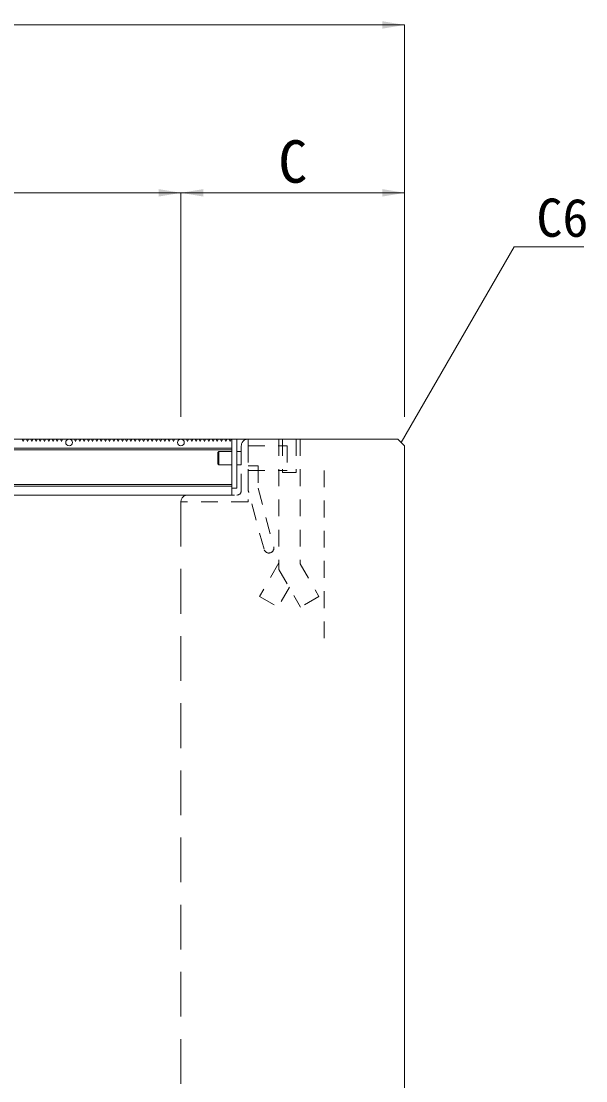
# Model space of a CAD drawing. Units: millimetres at full size; details may follow other scales. Extents: x 77366 to 106166, y -28085 to 6898.
# Drawn here: x 85673 to 86178, y -3250 to -2304 of the extents above; entities that cross this region are included whole.
import ezdxf
from ezdxf.enums import TextEntityAlignment as Align

# ---------------------------------------------------------------- set-up
doc = ezdxf.new("R2010")
doc.units = ezdxf.units.MM
doc.header["$LTSCALE"] = 50
doc.linetypes.add('USER1', pattern=[0.54, 0.3, -0.24])
doc.linetypes.add('USER2', pattern=[1.2, 0.8, -0.4])
for name, color, linetype, lineweight in [('受枠', 3, 'USER2', 9), ('寸法線', 7, 'Continuous', 13), ('引出線', 4, 'Continuous', 13), ('本体', 2, 'Continuous', 20), ('補助線', 8, 'Continuous', 13), ('ｲﾝｻｰﾄ', 3, 'USER1', 9), ('ｸﾞﾚｰﾁﾝｸﾞ', 7, 'Continuous', 5)]:
    doc.layers.add(name, color=color, linetype=linetype, lineweight=lineweight)
doc.styles.add('ＭＳ ゴシック', font='')
doc.styles.get('ＭＳ ゴシック').set_extended_font_data('MS Gothic')

# ---------------------------------------------------------------- blocks, each defined once
blk = doc.blocks.new('filled_arrow')
at = {"color": 0, "linetype": 'Continuous', "lineweight": -2}
blk.add_solid([(7.5, 1.25), (0, 0), (7.5, -1.25)], dxfattribs=at)

msp = doc.modelspace()

# ---------------------------------------------------------------- linework, layer by layer
at = {"layer": '受枠', "linetype": 'USER1'}
for p, q in [((85875.8, -2676.94), (85875.8, -2732.94)), ((85849.8, -2687.94), (85848.8, -2688.94)), ((85861.3, -2687.94), (85849.8, -2687.94)), ((85849.8, -2687.94), (85849.8, -2699.94)), ((85861.3, -2687.94), (85861.3, -2699.94)), ((85869.8, -2687.94), (85865.8, -2687.94)), ((85865.8, -2687.94), (85865.8, -2699.94)), ((85869.8, -2722.94), (85869.8, -2682.94)), ((85869.8, -2687.94), (85869.8, -2699.94)), ((85875.8, -2682.94), (85910.8, -2682.94)), ((85875.8, -2682.94), (85875.8, -2704.94)), ((85910.8, -2682.94), (85910.8, -2704.94)), ((85848.8, -2688.94), (85848.8, -2698.94)), ((85848.8, -2698.94), (85849.8, -2699.94)), ((85861.3, -2699.94), (85849.8, -2699.94)), ((85869.8, -2699.94), (85865.8, -2699.94)), ((85875.8, -2720.94), (85875.8, -2700.94)), ((85875.8, -2700.94), (85884.8, -2700.94)), ((85875.8, -2704.94), (85910.8, -2704.94)), ((85884.8, -2700.94), (85884.8, -2720.94)), ((85890.08, -2775.43), (85876.1, -2723.27)), ((85884.8, -2720.94), (85898.77, -2773.1)), ((85875.8, -2732.94), (85815.8, -2732.94)), ((85821.8, -2726.94), (85865.8, -2726.94))]:
    msp.add_line(p, q, dxfattribs=at)
for centre, radius, start, end in [((85875.8, -2682.94), 6, 90, 180), ((85865.8, -2722.94), 4, 270, 0), ((85884.8, -2720.94), 9, 180, 205), ((85821.8, -2732.94), 6, 90, 180), ((85894.43, -2774.26), 4.5, 205, 15)]:
    msp.add_arc(centre, radius, start, end, dxfattribs=at)
at = {"layer": '寸法線'}
for p, q in [((85015.8, -2306.94), (86015.8, -2306.94)), ((86015.8, -2656.94), (86015.8, -2306.94)), ((85215.8, -2456.94), (85815.8, -2456.94)), ((85815.8, -2656.94), (85815.8, -2456.94)), ((85815.8, -2456.94), (86015.8, -2456.94)), ((85815.8, -2656.94), (85815.8, -2456.94)), ((86015.8, -2656.94), (86015.8, -2456.94))]:
    msp.add_line(p, q, dxfattribs=at)
at = {"layer": '引出線'}
msp.add_lwpolyline([(86012.8, -2679.94), (86113.65, -2505.26), (86176.04, -2505.26)], dxfattribs=at)
at = {"layer": '本体'}
for p, q in [((85021.8, -2676.94), (86009.8, -2676.94)), ((86009.8, -2676.94), (86015.8, -2682.94)), ((86015.8, -2682.94), (86015.8, -3976.94))]:
    msp.add_line(p, q, dxfattribs=at)
at = {"layer": '本体', "linetype": 'USER2', "lineweight": 9}
msp.add_line((85815.8, -2732.94), (85815.8, -3776.94), dxfattribs=at)
at = {"layer": '補助線', "linetype": 'USER1', "lineweight": 9}
msp.add_line((85943.8, -2704.87), (85943.8, -2857.32), dxfattribs=at)
at = {"layer": 'ｲﾝｻｰﾄ'}
for p, q in [((85903.3, -2676.94), (85903.3, -2793.41)), ((85903.3, -2676.94), (85922.3, -2676.94)), ((85906.72, -2676.94), (85906.72, -2706.94)), ((85918.88, -2676.94), (85918.88, -2706.94)), ((85922.3, -2676.94), (85922.3, -2788.32)), ((85906.72, -2706.94), (85918.88, -2706.94)), ((85903.3, -2787.61), (85886.08, -2817.44)), ((85922.3, -2788.32), (85939.21, -2817.62)), ((85903.3, -2793.41), (85922.75, -2827.12)), ((85912.8, -2809.16), (85902.53, -2826.94)), ((85886.08, -2817.44), (85902.53, -2826.94)), ((85939.21, -2817.62), (85922.75, -2827.12))]:
    msp.add_line(p, q, dxfattribs=at)
at = {"layer": 'ｸﾞﾚｰﾁﾝｸﾞ'}
for p, q in [((85170.3, -2676.94), (85861.3, -2676.94)), ((85672, -2676.94), (85674, -2676.94)), ((85674, -2676.94), (85674.9, -2679.04)), ((85674.9, -2679.04), (85675.8, -2676.94)), ((85675.8, -2676.94), (85677.8, -2676.94)), ((85677.8, -2676.94), (85678.7, -2679.04)), ((85678.7, -2679.04), (85679.6, -2676.94)), ((85679.6, -2676.94), (85681.6, -2676.94)), ((85681.6, -2676.94), (85682.5, -2679.04)), ((85682.5, -2679.04), (85683.4, -2676.94)), ((85683.4, -2676.94), (85685.4, -2676.94)), ((85685.4, -2676.94), (85686.3, -2679.04)), ((85686.3, -2679.04), (85687.2, -2676.94)), ((85687.2, -2676.94), (85689.2, -2676.94)), ((85689.2, -2676.94), (85690.1, -2679.04)), ((85690.1, -2679.04), (85691, -2676.94)), ((85691, -2676.94), (85693, -2676.94)), ((85693, -2676.94), (85693.9, -2679.04)), ((85693.9, -2679.04), (85694.8, -2676.94)), ((85694.8, -2676.94), (85696.8, -2676.94)), ((85696.8, -2676.94), (85697.7, -2679.04)), ((85697.7, -2679.04), (85698.6, -2676.94)), ((85698.6, -2676.94), (85700.6, -2676.94)), ((85700.6, -2676.94), (85701.5, -2679.04)), ((85701.5, -2679.04), (85702.4, -2676.94)), ((85702.4, -2676.94), (85704.4, -2676.94)), ((85704.4, -2676.94), (85705.3, -2679.04)), ((85705.3, -2679.04), (85706.2, -2676.94)), ((85706.2, -2676.94), (85708.2, -2676.94)), ((85708.2, -2676.94), (85709.1, -2679.04)), ((85709.1, -2679.04), (85710, -2676.94)), ((85710, -2676.94), (85712.8, -2676.94)), ((85718.8, -2676.94), (85720.8, -2676.94)), ((85720.8, -2676.94), (85721.7, -2679.04)), ((85721.7, -2679.04), (85722.6, -2676.94)), ((85722.6, -2676.94), (85724.6, -2676.94)), ((85724.6, -2676.94), (85725.5, -2679.04)), ((85725.5, -2679.04), (85726.4, -2676.94)), ((85726.4, -2676.94), (85728.4, -2676.94)), ((85728.4, -2676.94), (85729.3, -2679.04)), ((85729.3, -2679.04), (85730.2, -2676.94)), ((85730.2, -2676.94), (85732.2, -2676.94)), ((85732.2, -2676.94), (85733.1, -2679.04)), ((85733.1, -2679.04), (85734, -2676.94)), ((85734, -2676.94), (85736, -2676.94)), ((85736, -2676.94), (85736.9, -2679.04)), ((85736.9, -2679.04), (85737.8, -2676.94)), ((85737.8, -2676.94), (85739.8, -2676.94)), ((85739.8, -2676.94), (85740.7, -2679.04)), ((85740.7, -2679.04), (85741.6, -2676.94)), ((85741.6, -2676.94), (85743.6, -2676.94)), ((85743.6, -2676.94), (85744.5, -2679.04)), ((85744.5, -2679.04), (85745.4, -2676.94)), ((85745.4, -2676.94), (85747.4, -2676.94)), ((85747.4, -2676.94), (85748.3, -2679.04)), ((85748.3, -2679.04), (85749.2, -2676.94)), ((85749.2, -2676.94), (85751.2, -2676.94)), ((85751.2, -2676.94), (85752.1, -2679.04)), ((85752.1, -2679.04), (85753, -2676.94)), ((85753, -2676.94), (85755, -2676.94)), ((85755, -2676.94), (85755.9, -2679.04)), ((85755.9, -2679.04), (85756.8, -2676.94)), ((85756.8, -2676.94), (85758.8, -2676.94)), ((85758.8, -2676.94), (85759.7, -2679.04)), ((85759.7, -2679.04), (85760.6, -2676.94)), ((85760.6, -2676.94), (85762.6, -2676.94)), ((85762.6, -2676.94), (85763.5, -2679.04)), ((85763.5, -2679.04), (85764.4, -2676.94)), ((85764.4, -2676.94), (85766.4, -2676.94)), ((85766.4, -2676.94), (85767.3, -2679.04)), ((85767.3, -2679.04), (85768.2, -2676.94)), ((85768.2, -2676.94), (85770.2, -2676.94)), ((85770.2, -2676.94), (85771.1, -2679.04)), ((85771.1, -2679.04), (85772, -2676.94)), ((85772, -2676.94), (85774, -2676.94)), ((85774, -2676.94), (85774.9, -2679.04)), ((85774.9, -2679.04), (85775.8, -2676.94)), ((85775.8, -2676.94), (85777.8, -2676.94)), ((85777.8, -2676.94), (85778.7, -2679.04)), ((85778.7, -2679.04), (85779.6, -2676.94)), ((85779.6, -2676.94), (85781.6, -2676.94)), ((85781.6, -2676.94), (85782.5, -2679.04)), ((85782.5, -2679.04), (85783.4, -2676.94)), ((85783.4, -2676.94), (85785.4, -2676.94)), ((85785.4, -2676.94), (85786.3, -2679.04)), ((85786.3, -2679.04), (85787.2, -2676.94)), ((85787.2, -2676.94), (85789.2, -2676.94)), ((85789.2, -2676.94), (85790.1, -2679.04)), ((85790.1, -2679.04), (85791, -2676.94)), ((85791, -2676.94), (85793, -2676.94)), ((85793, -2676.94), (85793.9, -2679.04)), ((85793.9, -2679.04), (85794.8, -2676.94)), ((85794.8, -2676.94), (85796.8, -2676.94)), ((85796.8, -2676.94), (85797.7, -2679.04)), ((85797.7, -2679.04), (85798.6, -2676.94)), ((85798.6, -2676.94), (85800.6, -2676.94)), ((85800.6, -2676.94), (85801.5, -2679.04)), ((85801.5, -2679.04), (85802.4, -2676.94)), ((85802.4, -2676.94), (85804.4, -2676.94)), ((85804.4, -2676.94), (85805.3, -2679.04)), ((85805.3, -2679.04), (85806.2, -2676.94)), ((85806.2, -2676.94), (85808.2, -2676.94)), ((85808.2, -2676.94), (85809.1, -2679.04)), ((85809.1, -2679.04), (85810, -2676.94)), ((85810, -2676.94), (85812.8, -2676.94)), ((85818.8, -2676.94), (85820.8, -2676.94)), ((85820.8, -2676.94), (85821.7, -2679.04)), ((85821.7, -2679.04), (85822.6, -2676.94)), ((85822.6, -2676.94), (85824.6, -2676.94)), ((85824.6, -2676.94), (85825.5, -2679.04)), ((85825.5, -2679.04), (85826.4, -2676.94)), ((85826.4, -2676.94), (85828.4, -2676.94)), ((85828.4, -2676.94), (85829.3, -2679.04)), ((85829.3, -2679.04), (85830.2, -2676.94)), ((85830.2, -2676.94), (85832.2, -2676.94)), ((85832.2, -2676.94), (85833.1, -2679.04)), ((85833.1, -2679.04), (85834, -2676.94)), ((85834, -2676.94), (85836, -2676.94)), ((85836, -2676.94), (85836.9, -2679.04)), ((85836.9, -2679.04), (85837.8, -2676.94)), ((85837.8, -2676.94), (85839.8, -2676.94)), ((85839.8, -2676.94), (85840.7, -2679.04)), ((85840.7, -2679.04), (85841.6, -2676.94)), ((85841.6, -2676.94), (85843.6, -2676.94)), ((85843.6, -2676.94), (85844.5, -2679.04)), ((85844.5, -2679.04), (85845.4, -2676.94)), ((85845.4, -2676.94), (85847.4, -2676.94)), ((85847.4, -2676.94), (85848.3, -2679.04)), ((85848.3, -2679.04), (85849.2, -2676.94)), ((85849.2, -2676.94), (85851.2, -2676.94)), ((85851.2, -2676.94), (85852.1, -2679.04)), ((85852.1, -2679.04), (85853, -2676.94)), ((85853, -2676.94), (85855, -2676.94)), ((85855, -2676.94), (85855.9, -2679.04)), ((85855.9, -2679.04), (85856.8, -2676.94)), ((85856.8, -2676.94), (85858.8, -2676.94)), ((85858.8, -2676.94), (85859.7, -2679.04)), ((85859.7, -2679.04), (85860.6, -2676.94)), ((85861.3, -2676.94), (85861.3, -2726.94)), ((85865.8, -2676.94), (85861.3, -2676.94)), ((85861.3, -2676.94), (85861.3, -2720.94)), ((85865.8, -2676.94), (85865.8, -2720.94)), ((85170.3, -2684.94), (85861.3, -2684.94)), ((85170.3, -2686.44), (85861.3, -2686.44)), ((85170.3, -2717.44), (85861.3, -2717.44)), ((85170.3, -2718.94), (85861.3, -2718.94)), ((85865.8, -2720.94), (85861.3, -2720.94)), ((85170.3, -2726.94), (85861.3, -2726.94))]:
    msp.add_line(p, q, dxfattribs=at)
for centre in [(85715.8, -2679.94), (85815.8, -2679.94)]:
    msp.add_circle(centre, 3, dxfattribs=at)

# ---------------------------------------------------------------- block references
at = {"layer": '寸法線', "xscale": 2.67, "yscale": 2.67, "rotation": 180}
for p in [(86015.8, -2306.94), (85815.8, -2456.94), (86015.8, -2456.94)]:
    msp.add_blockref('filled_arrow', p, dxfattribs=at)
at = {"layer": '寸法線', "xscale": 2.67, "yscale": 2.67}
msp.add_blockref('filled_arrow', (85815.8, -2456.94), dxfattribs=at)
at = {"layer": '引出線', "xscale": 0.133, "yscale": 0.133, "rotation": 60}
msp.add_blockref('filled_arrow', (86012.8, -2679.94), dxfattribs=at)

# ---------------------------------------------------------------- texts
at = {"layer": '寸法線', "style": 'ＭＳ ゴシック'}
msp.add_text('C', height=37.98, dxfattribs=at).set_placement((85915.8, -2428.94), align=Align.MIDDLE_CENTER)
at = {"layer": '引出線', "style": 'ＭＳ ゴシック'}
msp.add_text('C6', height=34.18, dxfattribs=at).set_placement((86133.65, -2462.06), align=Align.TOP_LEFT)

doc.saveas('drawing.dxf')
